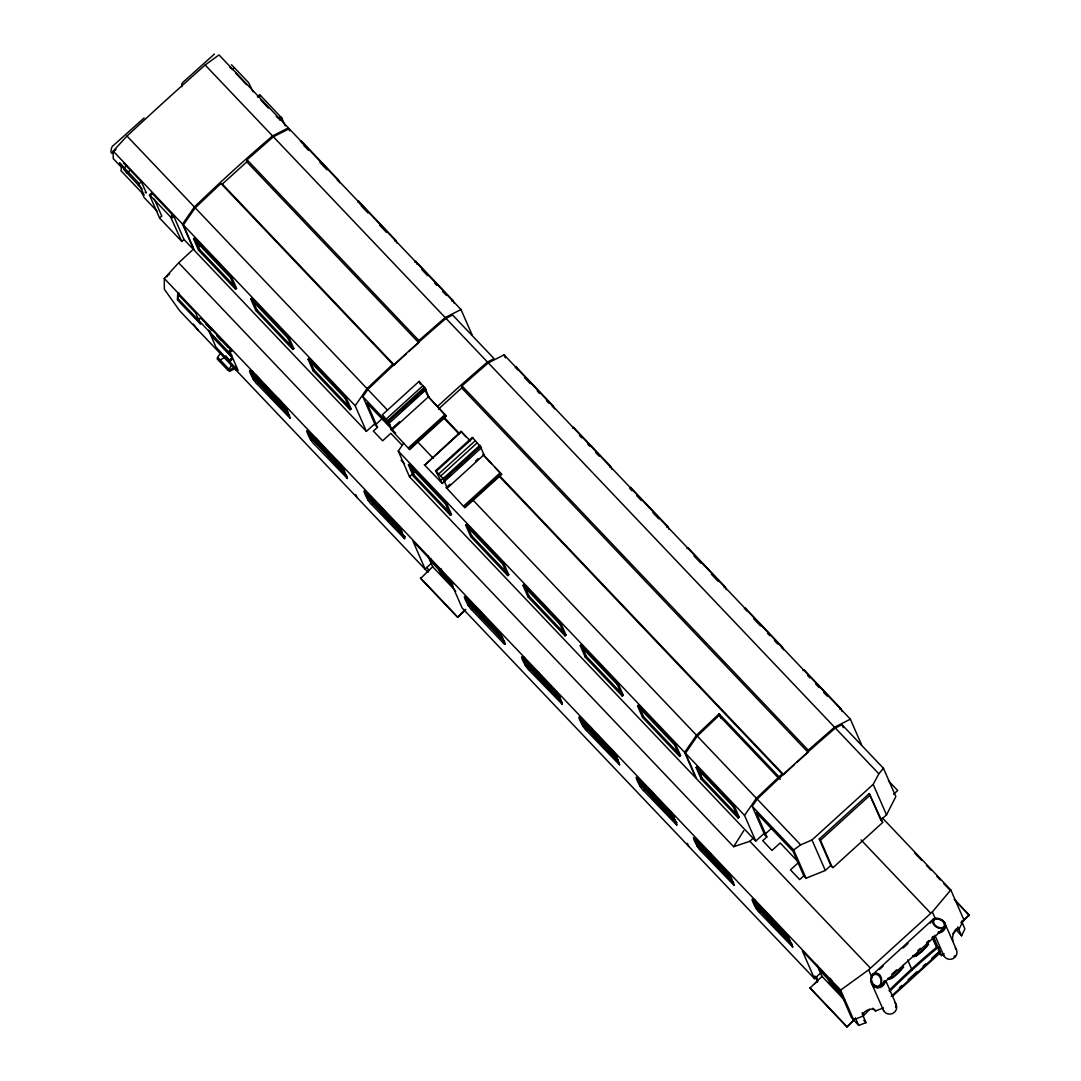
<?xml version="1.0" encoding="UTF-8"?>
<svg xmlns="http://www.w3.org/2000/svg" width="1081" height="1081" viewBox="0 0 1081 1081"><rect width="100%" height="100%" fill="white"/><g stroke="black" fill="none" stroke-linecap="round" stroke-linejoin="round"><path stroke-width="1.5" d="M374.931 423.644L366.391 431.4L194.566 250.63L183.351 224.956L195.202 207.836L220.943 183.5L222.335 184.094L246.819 161.839L247.049 159.772L273.358 136.774L289.181 128.747L461.006 309.531L472.221 335.205M408.848 351.514L418.644 342.609L418.86 340.556L445.183 317.557L461.006 309.531M438.467 409.091L461.722 387.944L461.952 385.876L488.274 362.892L504.097 354.865L850.369 719.176L861.584 744.85M796.981 762.281L807.993 752.268L808.223 750.2L834.546 727.202L850.369 719.176M129.531 170.893L127.045 173.149L123.004 166.406L123.802 169.595L142.165 189.067M178.838 292.762L178.027 298.694L229.402 352.784L231.929 350.771L200.701 317.692L198.35 320.125L200.701 317.692M285.181 406.794L290.1 418.266L257.508 384.444C254.076 382.66 244.603 363.04 252.67 373.391M342.772 467.56L347.379 478.532L314.774 444.71C311.396 442.913 301.761 423.32 309.95 433.657M400.051 527.812L404.645 538.784L372.053 504.962C368.621 503.178 359.149 483.558 367.229 493.909M496.895 630.142C500.138 631.804 509.8 651.1 501.895 641.574L472.411 610.549C469.181 608.9 459.52 589.604 467.424 599.131L497.071 630.52M562.336 704.393L529.69 670.815C526.447 669.153 516.786 649.857 524.69 659.383L556.445 693.151L562.336 704.393L558.593 695.813L554.175 690.394M580.956 717.973L582.591 721.932L616.629 757.74M614.954 753.93L619.562 764.889L586.956 731.067C583.726 729.418 574.065 710.122 581.97 719.649L615.859 756.078M672.233 814.182L676.828 825.154L644.235 791.333C640.992 789.671 631.345 770.375 639.236 779.901L668.896 811.304M729.513 874.448L734.107 885.407L701.515 851.585C698.272 849.936 688.611 830.64 696.515 840.167L726.162 871.556M787.157 934.781L792.697 947.051L760.092 913.229C756.659 911.445 747.187 891.825 755.268 902.176M956.699 928.755L958.239 932.268L961.604 935.808L964.887 928.849L961.55 921.215M882.001 821.29L869.246 793.576L819.263 839.018L830.816 865.462L832.951 867.705L882.934 822.276L880.799 820.033L886.515 814.844L895.825 796.616L883.461 768.307L841.991 724.689L835.356 728.053A485.558 120.153 -43.5 0 0 795.94 762.821A485.558 120.153 -43.5 0 0 757.2 799.102L752.227 806.291L764.591 834.613L766.848 836.978L762.74 840.707L771.983 850.436L780.185 842.964L798.656 862.408L790.454 869.867L799.697 879.583L803.791 875.853L793.116 851.423L756.173 812.547L766.848 836.978M952.834 933.768L958.496 928.62L958.996 929.133L963.82 919.688L950.821 889.947L882.258 817.804M830.816 865.462L825.316 870.475L806.048 878.231L793.684 849.923L800.67 844.856L811.993 839.978L873.191 784.347L878.839 773.807L883.461 768.307M114.667 150.84L116.005 149.246M166.906 276.844L167.731 275.75M192.202 250.292A499.571 47.956 -42.8 0 0 178.662 262.832L733.634 846.707L743.782 830.627M183.932 239.441L181.757 241.414L159.596 218.092L149.462 194.918L151.637 192.931L152.435 193.58L173.811 216.268L183.932 239.441L193.756 249.779L182.54 224.105L194.391 206.971A485.558 120.153 -43.5 0 1 233.131 170.676A485.558 120.153 -43.5 0 1 272.547 135.922L288.37 127.896L289.694 130.923M366.391 431.4L355.176 405.74L367.027 388.606L392.768 364.283L394.16 364.878L406.402 353.744M402.375 445.48L390.836 433.319L382.62 440.791L373.377 431.062L377.485 427.333L375.229 424.968L362.865 396.646L367.837 389.457A485.558 120.153 -43.5 0 1 406.578 353.176A485.558 120.153 -43.5 0 1 445.994 318.409L452.642 315.044L494.098 358.662L487.463 362.027A485.558 120.153 -43.5 0 0 448.047 396.795A485.558 120.153 -43.5 0 0 437.4 406.564M398.267 451.061L684.638 752.362L695.853 778.036L409.483 476.735L398.267 451.061L403.726 443.156M684.638 752.362L696.488 735.229L719.108 713.811L779.009 776.834L780.131 779.415M755.754 841.045L696.664 778.888L685.449 753.214L697.299 736.093L719.041 715.5L778.117 777.671L756.376 798.251L744.539 815.385L755.754 841.045L764.402 833.194M883.393 1007.857L875.556 1011.019C873.786 1006.222 861.084 1011.289 863.341 1015.937L853.639 1019.842L840.64 990.101L868.624 969.846L932.335 911.932L950.821 889.947M217.267 357.825L220.551 353.095M228.591 369.743L231.875 365M933.268 919.12C929.971 924.85 939.902 931.011 944.699 927.606C947.996 921.89 938.065 915.729 933.268 919.12L871.651 975.427L870.664 978.724L871.191 982.453L883.623 1010.64M934.146 919.769C931.092 924.796 941.038 930.741 944.402 926.16C945.105 919.012 933.376 916.012 930.403 923.16M875.691 972.9C864.827 978.913 877.867 994.534 884.38 981.008M879.421 985.507C883.893 981.643 878.907 971.387 873.205 975.17M871.989 984.169C883.434 997.56 885.961 967.698 872.637 974.238M119.559 162.893L121.856 165.231L120.937 170.703L144.138 195.107L138.463 182.811L119.559 162.893L121.491 167.325L113.235 158.623L113.167 151.11L126.99 136.057A479.842 46.064 -42.8 0 1 166.069 100.114A479.842 46.064 -42.8 0 1 205.147 65.009L218.997 54.915L288.37 127.896M428.076 572.322L179.676 310.76L164.366 289.276L164.285 278.493L178.662 262.832M229.402 352.784L231.753 350.366M168.65 274.79L169.676 273.817M779.009 776.834L782.117 773.928L783.509 774.523L794.521 764.497M124.315 167.785L126.491 165.798M232.32 69.589L234.496 67.617M140.341 182.743L138.098 184.783L139.017 185.905M149.462 194.918L150.259 195.566L152.435 193.58M260.44 95.398L258.264 97.385L257.467 96.736L259.643 94.75L260.44 95.398L281.817 118.086L285.195 125.801M159.596 218.092L161.772 216.119L154.34 199.12M181.757 241.414L170.555 216.916L172.73 214.943M280.736 116.762L278.56 118.734L276.304 116.356M171.636 218.24L173.811 216.268M279.641 120.059L281.817 118.086M193.54 238.806L194.485 237.942L231.55 276.939L236.55 288.37L235.59 289.235L198.539 250.238L193.54 238.806L230.604 277.803L235.59 289.235M300.315 141.733L301.275 140.868L338.339 179.865L339.583 182.73M198.228 247.306L200.674 245.09M198.539 250.238L199.485 249.373L194.485 237.942M230.604 277.803L231.55 276.939M337.38 180.73L338.339 179.865M250.819 299.072L251.765 298.207L288.83 337.191L293.816 348.623L292.87 349.487L255.805 310.504L250.819 299.072L287.87 338.056L292.87 349.487M357.595 201.998L358.541 201.134L395.605 240.131L396.862 242.982M229.375 352.257L231.334 356.757L213.119 337.758L212.187 336.61L213.268 335.623M213.119 337.758L214.214 336.759M255.805 310.504L256.765 309.639L251.765 298.207M217.24 358.824L218.24 357.919L228.659 368.878L227.807 370.107L217.389 359.149M225.943 356.203L225.483 356.987L225.943 356.203L229.699 360.311L231.591 358.216L229.699 360.311M230.658 356.203L231.739 355.217M229.74 361.324L232.307 358.987L229.861 361.581L225.375 356.73M236.685 368.824L235.82 370.053M287.87 338.056L288.83 337.191M394.66 240.995L395.605 240.131M286.641 409.267L287.897 412.145L252.859 375.283L253.238 374.215L269.074 390.863M287.168 411.104L253.143 375.31L253.751 374.756L252.089 370.945M253.089 379.026L254.103 380.093L255.319 378.985L257.467 381.755M308.085 359.324L309.044 358.46L346.096 397.457L351.095 408.888L350.149 409.753L313.085 370.756L308.085 359.324L345.15 398.321L350.149 409.753M414.874 262.264L415.82 261.386L452.885 300.383L454.128 303.248M313.085 370.756L314.031 369.891L309.044 358.46M345.15 398.321L346.096 397.457M451.926 301.248L452.885 300.383M344.042 471.221L310.125 435.535L310.517 434.481M344.447 471.37L310.409 435.562L311.017 435.008M310.369 439.291L311.369 440.359L312.598 439.237L311.585 438.17M419.117 381.35L382.39 414.739L389.363 423.049L426.09 389.66L419.117 381.35L420.387 384.241M375.229 424.968L382.688 418.185M386.363 418.915L423.09 385.539M387.849 420.468L424.576 387.093M388.674 421.455L425.401 388.065M402.186 410.226L405.861 406.888M410.753 402.443L418.104 395.754M420.55 393.538L422.995 391.308M390.971 429.454L391.984 429.941L428.711 396.565L427.698 396.065L446.345 416.253L409.618 449.628L390.971 429.454L399.538 421.671M408.429 447.831L445.156 414.442M409.348 449.007L446.075 415.617M401.308 531.474L367.405 495.801L367.797 494.733M401.713 531.622L367.689 495.828L368.297 495.274L372.837 500.044M367.635 499.544L368.648 500.611L370.445 499.003M408.442 464.911L409.402 464.046L446.467 503.043L451.453 514.475L450.507 515.34L413.442 476.343L408.442 464.911L445.507 503.908L450.507 515.34M515.232 367.851L516.178 366.986L553.242 405.97L554.485 408.834M409.483 476.735L415.577 471.194M461.56 431.697L424.536 465.33L460.992 431.319L470.289 440.872M413.442 476.343L414.388 475.478L409.402 464.046M442.291 483.45L435.562 470.775L472.289 437.4L472.938 437.967L481.383 447.831L442.291 483.45L424.265 464.695M435.562 470.775L436.211 471.357L472.938 437.967M438.683 473.964L475.41 440.575M440.67 476.045L477.397 442.656M440.345 480.829L444.021 477.491M450.128 475.072L444.007 480.64L444.656 481.221L443.129 478.64L479.856 445.264M443.953 479.626L480.694 446.237M456.25 469.505L462.371 463.952M464.816 461.722L469.708 457.277M446.264 487.626L447.277 488.112L484.004 454.736L482.991 454.236L501.638 474.424L464.911 507.8L446.264 487.626L449.926 484.288M475.64 460.911L478.086 458.695M404.699 538.541L403.686 537.473L404.916 536.365M445.507 503.908L446.467 503.043M552.296 406.834L553.242 405.97M463.722 506.003L500.449 472.613M464.627 507.178L501.354 473.789M465.722 525.177L466.668 524.312L503.732 563.309L508.732 574.741L507.773 575.605L470.721 536.608L465.722 525.177L502.787 564.174L507.773 575.605M572.498 428.103L573.457 427.238L610.522 466.235L611.765 469.086M431.008 559.066L429.792 560.174L452.885 584.47M431.927 562.823L425.13 568.998L413.023 541.284L449.966 580.159L462.073 607.887L814.479 978.643L821.29 972.468M465.735 609.887L457.574 617.305L420.631 578.43L432.657 566.741L427.792 555.593M470.721 536.608L471.667 535.744L466.668 524.312M502.787 564.174L503.732 563.309M609.562 467.1L610.522 466.235M502.57 638.209L467.762 601.387L468.154 600.32L476.599 609.211M499.476 632.101L502.07 637.222L468.046 601.414L468.654 600.86M457.574 617.305L465.506 609.36M467.992 605.144L469.005 606.198L470.235 605.09L470.613 605.711M469.843 605.455L470.803 604.59M523.001 585.429L523.947 584.564L561.012 623.561L565.998 634.993L565.052 635.858L527.987 596.861L523.001 585.429L560.053 624.426L565.052 635.858M527.987 596.861L528.947 595.996L523.947 584.564M560.053 624.426L561.012 623.561M666.842 527.352L667.788 526.488L630.723 487.504L629.777 488.369L632.088 490.801M560.971 699.664L525.042 661.653L525.65 661.099M557.688 693.664L559.35 697.475L525.325 661.667L525.934 661.113L524.271 657.302M525.271 665.396L526.285 666.464L527.501 665.342L527.893 665.977M580.267 645.695L581.227 644.83L618.278 683.827L623.278 695.259L622.332 696.123L585.267 657.126L580.267 645.695L617.332 684.692L622.332 696.123M687.057 548.621L688.002 547.756L725.067 586.753L726.31 589.604M585.267 657.126L586.213 656.262L581.227 644.83M617.332 684.692L618.278 683.827M724.108 587.618L725.067 586.753M582.7 720.838L583.443 720.162M618.251 759.916L582.308 721.905L582.929 721.351L581.659 718.473M582.591 721.932L583.213 721.378L581.335 718.216M582.551 725.662L583.564 726.716L584.78 725.608L586.915 728.378M637.547 705.947L638.493 705.082L675.557 744.079L680.557 755.511L679.598 756.376L642.533 717.379L637.547 705.947L674.612 744.944L679.598 756.376M744.323 608.887L745.282 608.022L782.347 647.006L783.59 649.87M642.533 717.379L643.492 716.514L638.493 705.082M674.612 744.944L675.557 744.079M781.387 647.87L782.347 647.006M675.517 820.182L639.587 782.171L639.979 781.104M673.895 817.993L639.871 782.185L640.479 781.631L642.749 784.022M639.817 785.914L640.83 786.982L642.06 785.86L643.195 787.468M696.137 767.591L697.083 766.726L734.148 805.723L739.134 817.155L738.188 818.02L701.123 779.023L696.137 767.591L733.188 806.588L738.188 818.02M802.913 670.517L803.859 669.652L840.923 708.65L842.18 711.514M700.366 775.523L702.839 773.266M701.123 779.023L702.082 778.158L697.083 766.726M676.882 824.911L675.868 823.844L677.098 822.736M733.188 806.588L734.148 805.723M839.978 709.514L840.923 708.65M731.661 879.245L696.867 842.423L697.245 841.356L704.555 849.058M731.175 878.258L697.137 842.45L697.758 841.896M697.096 846.18L698.11 847.234L699.893 845.626M733.634 846.707L749.849 841.275L753.538 837.91M764.591 834.613L772.077 827.803M832.019 866.732L820.465 840.275L870.435 794.846M789.36 939.74L755.443 904.067L755.835 903L767.145 914.891M789.765 939.889L755.727 904.094L756.335 903.527L754.673 899.716M755.687 907.81L756.686 908.878L757.916 907.77L759.051 909.364M893.568 794.251L897.676 790.522L888.433 780.793M820.371 968.711L819.141 969.819L841.086 992.899M846.936 1026.95L854.868 1019.005L846.936 1026.95L809.98 988.075L822.019 976.386L817.141 965.238M814.642 983.832L818.141 980.656L816.479 976.832M842.518 996.182L829.816 982.818L832.167 980.697M879.421 969.508L883.15 966.117M903.054 948.037L908.026 943.51M891.811 974.251L896.757 969.752M917.823 950.604L920.296 948.361M926.485 942.727L928.971 940.47M879.988 986.44L944.699 927.606M892.379 977.508L903.635 967.292M916.12 955.928L928.62 944.564M961.05 922.471L969.211 915.039L954.212 899.257M961.293 922.998L969.211 915.039M869.719 1009.316L863.341 1015.937M899.351 987.723L901.851 985.453M908.094 979.778L916.837 971.819M923.093 966.144L925.593 963.874M931.836 958.198L938.078 952.51M891.176 996.29L939.902 951.996L938.862 948.01A7.391 1.203 -43.1 0 0 934.457 950.442A124.423 20.201 -43.1 0 0 892.636 988.453A7.391 1.203 -43.1 0 0 889.812 991.601M892.568 996.182L940.051 953.023L938.403 950.402M939.403 953.239L941.7 955.645L944.024 953.537M112.951 152.745C109.803 155.826 110.735 145.921 113.735 145.178L144.124 117.951M218.93 360.527L225.51 357.162M228.442 370.54L235.023 367.175M229.348 371.486L235.928 368.121M814.479 978.643L802.372 950.929L839.329 989.804L851.436 1017.532L858.706 1025.383L866.03 1022.68L862.206 1013.843A6.148 1.527 -43.5 0 1 862.489 1012.559M214.416 54.05L183.189 82.075L181.838 83.656L181.865 86.683M251.873 371.594L253.143 375.31M308.126 431.9L311.369 440.359M580.916 717.703L582.308 721.905M754.47 900.378L755.727 904.094M231.483 64.752L248.644 82.656L253.022 91.736M123.477 162.934L141.327 181.716L146.354 192.972L145.151 192.175M191.283 246.576L192.823 247.806M205.876 324.016L212.295 330.597M426.09 389.66L425.441 389.079L428.711 396.565M481.383 447.831L480.734 447.25L484.004 454.736M389.363 423.049L388.714 422.468L391.984 429.941M251.454 371.08L260.17 380.188M251.643 372.364L250.387 371.337L254.103 380.093M404.159 536.284L405.253 537.271M467.587 599.509L465.303 597.455L469.005 606.198M524.447 658.167L523.19 657.153L525.042 661.653M754.052 899.865L755.119 900.959M754.241 901.135L752.984 900.122L756.686 908.878M229.74 67.022L231.415 68.644M308.382 431.86L343.677 469.708M288.046 413.969L289.073 415.009M345.312 474.235L346.352 475.275M402.591 534.487L403.618 535.527M524.866 659.761L522.569 657.707L526.285 666.464M502.949 640.074L504.516 641.871M582.132 720.027L579.848 717.973L583.564 726.716M639.412 780.279L637.128 778.225L640.83 786.982M560.39 700.718L561.796 702.137M696.677 840.545L694.394 838.491L698.11 847.234M754.849 900.581L755.97 901.811M674.774 820.857L675.801 821.898M674.936 821.236L676.341 822.655M732.053 881.11L733.621 882.907M790.63 942.754L791.67 943.794M235.658 73.103L246.468 84.629M260.521 99.749L268.412 108.059M303.788 145.394L308.423 150.273M320.003 162.461L326.962 169.771M361.068 205.66L368.013 212.971M379.593 225.145L386.552 232.456M421.82 269.574L427.603 275.655M434.562 282.979L436.873 285.411M442.67 291.505L446.142 295.154M524.488 377.593L530.285 383.687M537.23 390.998L539.554 393.43M546.5 400.754L548.81 403.186M579.457 435.413L581.767 437.859M587.564 443.953L589.875 446.385M595.672 452.48L599.144 456.128M636.723 495.679L641.357 500.557M652.938 512.732L658.734 518.826M694.002 555.931L700.947 563.242M711.379 574.214L718.325 581.524M753.592 618.629L760.538 625.94M767.496 633.25L769.807 635.696M774.442 640.56L777.915 644.222M807.548 675.395L809.858 677.828M815.655 683.922L819.128 687.584M823.763 692.462L827.235 696.11M205.147 65.009L272.547 135.922M273.358 136.774L445.183 317.557M445.994 318.409L487.463 362.027M488.274 362.892L834.546 727.202M835.356 728.053L878.839 773.807M914.864 853.193L921.796 860.49M926.417 865.354L931.025 870.205M936.808 876.286L940.267 879.92M943.727 883.569L949.51 889.649M955.59 901L969.454 915.58M247.049 159.772L418.86 340.556M461.952 385.876L808.223 750.2M246.819 161.839L418.644 342.609M461.722 387.944L807.993 752.268M861.057 839.937L930.417 912.905M446.345 416.253L427.698 396.065M465.776 436.697L460.992 431.319M483.572 455.412L491.477 463.722M494.868 467.289L501.638 474.424M222.335 184.094L394.16 364.878M444.21 417.536L459.317 433.427M498.827 475.005L783.509 774.523M220.943 183.5L392.768 364.283M443.98 418.171L459.087 434.062M498.598 475.626L782.117 773.928M819.263 839.018L820.465 840.275M126.99 136.057L194.391 206.971M195.202 207.836L367.027 388.606M367.837 389.457L387.417 410.064M417.063 441.251L433.292 458.33M472.721 499.814L696.488 735.229M697.299 736.093L756.376 798.251M757.2 799.102L800.67 844.856M436.211 471.357L443.129 478.64M362.865 396.646L390.511 425.738M752.227 806.291L793.684 849.923M395.687 433.278L366.81 402.902L377.485 427.333M803.791 875.853L806.048 878.231M113.167 151.11L182.54 224.105M183.351 224.956L355.176 405.74M685.449 753.214L744.539 815.385M150.259 195.566L170.555 216.916M401.092 460.222L404.564 463.871M199.485 249.373L236.55 288.37M256.765 309.639L293.816 348.623M314.031 369.891L351.095 408.888M414.388 475.478L451.453 514.475M471.667 535.744L508.732 574.741M528.947 595.996L565.998 634.993M586.213 656.262L623.278 695.259M643.492 716.514L680.557 755.511M702.082 778.158L739.134 817.155M157.353 211.457L144.084 197.512L141.543 191.715M749.849 841.275L870.07 967.765M872.88 1008.195L875.556 1011.019M164.285 278.493L840.64 990.101M255.913 375.107L260.453 379.89M277.52 397.835L280.925 401.416M315.463 437.751L318.868 441.345M337.069 460.479L341.61 465.276M588.78 725.31L592.185 728.905M610.387 748.052L613.792 751.633M649.465 789.171L654.019 793.954M709.014 851.814L711.284 854.206M263.575 383.769L269.169 389.538M274.912 395.7L283.871 405.051M312.909 435.67L325.381 448.804M334.461 458.344L341.028 465.289M372.459 498.327L384.85 511.259M393.997 520.988L397.403 524.569M476.221 607.495L488.612 620.426M528.96 662.977L523.69 657.721L525.325 661.667M536.892 671.328L545.878 680.679M547.094 682.07L550.499 685.638M586.226 723.23L591.902 729.202M596.442 733.972L604.293 742.134M607.779 745.904L612.305 750.673M645.776 785.887L654.843 795.427M657.113 797.805L661.558 802.399M667.315 808.547L671.598 813.115M706.447 849.72L717.784 861.652M755.876 901.622L758.227 904.202M763.902 910.161L772.888 919.526M775.239 922.093L778.644 925.674M200.877 318.098L212.376 330.191M216.984 335.029L231.929 350.771M216.808 335.353L225.834 344.839M217.051 335.894L221.429 340.501M252.508 373.013L284.262 406.794L290.154 418.023M367.054 493.531L396.7 524.934M755.106 901.797L788.995 938.24M273.588 395.619L287.154 409.902M315.044 439.237L331.435 456.493M336.515 461.83L343.299 468.965M377.377 504.813L393.254 521.528M398.308 526.852L401.7 530.42M481.14 613.981L497.017 630.696M525.42 660.586L538.987 674.855M544.081 680.206L559.958 696.921M584.956 723.216L600.793 739.877M605.887 745.241L617.237 757.173M646.762 788.238L663.707 806.075M668.234 810.831L674.517 817.439M709.69 854.449L724.973 870.543M772.226 920.242L786.968 935.754M257.981 379.485L267.034 388.998M279.466 402.078L287.37 410.402M317.517 442.115L324.3 449.25M328.827 454.006L331.083 456.398M340.123 465.911L344.65 470.667M368.013 495.247L372.54 500.003M378.188 505.949L381.579 509.516M389.484 517.84L392.876 521.407M470.64 603.212L476.289 609.157M481.937 615.103L486.464 619.859M493.247 626.994L496.638 630.561M530.176 665.855L539.216 675.368M541.473 677.746L543.729 680.125M552.783 689.637L559.553 696.772M590.834 729.675L601.009 740.377M613.44 753.457L616.832 757.024M640.195 781.617L642.452 783.995M651.505 793.508L659.41 801.832M699.731 844.247L704.258 849.004M711.041 856.138L716.689 862.084M722.338 868.029L724.594 870.408M758.322 905.892L767.361 915.404M780.928 929.674L787.711 936.808M286.573 409.888L253.184 374.756L251.981 371.986M342.704 468.938L310.463 435.021L309.247 432.251M401.119 530.406L367.743 495.274L366.527 492.504M468.1 600.874L502.638 637.209M559.904 697.461L525.38 661.126L524.163 658.356M617.183 757.727L582.645 721.392L581.443 718.622M639.925 781.644L674.463 817.979M697.191 841.91L731.729 878.245M788.022 937.457L755.781 903.54L753.97 899.392M270.736 394.511L274.223 398.159M330.327 457.209L337.286 464.519M372.553 501.625L378.336 507.719M389.93 519.893L394.551 524.771M453.169 586.537L440.467 573.173L439.021 569.89M475.221 609.643L481.018 615.738M493.76 629.142L497.233 632.804M534.825 672.341L539.446 677.219M553.35 691.84L555.661 694.272M594.415 735.039L596.726 737.472M603.671 744.795L605.995 747.228M644.735 787.995L648.208 791.643M663.261 807.48L669.058 813.574M704.326 850.679L710.122 856.774M722.851 870.178L727.486 875.056M762.916 912.323L767.551 917.201M781.441 931.822L783.752 934.254M254.319 377.918L288.897 414.347M313.747 440.48L343.853 472.167M368.864 498.436L401.132 532.42M469.222 604.022L502.651 639.236M526.501 664.288L559.931 699.488M585.929 726.851L618.359 760.97M644.357 788.333L675.625 821.236M699.312 846.153L732.904 881.488M756.903 906.702L790.333 941.916M256.102 380.566L289.681 415.901M312.112 439.021L346.96 476.167M371.81 502.3L404.226 536.419M472.167 607.887L504.597 642.006M527.123 665.707L561.863 702.272M585.551 727.189L619.143 762.524M676.422 822.79L643.992 788.671L645.465 790.225M700.096 847.707L733.688 883.042M757.524 908.135L792.278 944.686M863.787 1020.329L866.03 1022.68M432.657 566.741L455.75 591.05M822.019 976.386L845.112 1000.695M212.633 336.218L231.158 355.717M347.42 478.288L341.528 467.046M505.057 644.127L498.165 631.723M619.616 764.645L613.711 753.416M734.161 885.163L727.256 872.759M792.738 946.807L786.846 935.578M231.591 358.216L232.429 359.243M420.401 577.889L457.344 616.778M809.75 987.548L846.707 1026.423M939.159 951.199L939.902 951.996M784.59 932.822L786.076 934.457M726 871.178L730.418 876.596M761.902 911.053L759.808 908.689M669.504 810.75L670.598 811.939M761.159 911.742L757.43 907.554M668.72 810.926L670.22 812.547M759.821 910.486L761.321 912.121M703.312 849.423L700.461 846.072M612.224 750.484L614.332 752.862M611.454 750.66L612.941 752.295M702.569 850.098L698.853 845.91M701.231 848.842L702.731 850.477M646.046 789.157L642.803 785.184M645.289 789.833L641.574 785.657M588.186 729.959L584.294 725.392M531.487 668.639L528.258 664.666M530.906 669.707L528.055 666.464M397.322 524.38L398.416 525.582M474.221 608.387L471.37 605.036M396.538 524.555L398.038 526.19M473.464 609.062L469.749 604.874M473.64 609.441L470.775 606.198M340.042 464.114L342.15 466.492M339.272 464.29L340.758 465.925M373.864 502.787L371.756 500.422M281.992 404.037L286.411 409.456M373.107 503.476L369.391 499.287M371.783 502.219L373.283 503.854M316.584 442.534L313.341 438.562M314.503 441.953L316.003 443.588M258.21 381.08L259.305 382.269M258.724 383.336L254.846 378.769M669.99 812.493L673.139 816.331M587.672 727.702L585.524 724.932M529.649 668.126L527.028 665.139M398.294 525.542L399.416 526.758M397.808 526.136L400.956 529.974M314.733 442.007L312.598 439.237M226.956 346.028L228.037 347.352M728.58 873.137L729.189 873.934M700.474 847.72L699.326 846.126M671.301 812.871L671.923 813.669M670.99 813.669L675.868 823.844M614.035 752.619L614.643 753.416M556.756 692.353L557.364 693.151M399.119 526.515L399.74 527.312M398.808 527.312L403.686 537.473M371.013 501.098L369.878 499.503M193.472 324.124L198.336 330.597M958.996 929.133C956.334 924.701 950.753 937.403 953.077 940.686M957.78 926.971L961.604 935.808M944.699 922.877L956.266 949.334M932.335 911.932L935.606 919.404M873.191 784.347L886.515 814.844M934.903 935.268L943.902 955.834M841.991 724.689L843.302 727.662M933.254 936.322L941.7 955.645M932.619 937.173L937.119 947.456M869.246 793.576L880.799 820.033M932.065 937.376L936.835 947.956M907.635 959.887L912.134 970.184M745.282 608.022L746.525 610.873M885.704 980.616L895.987 1004.127M811.993 839.978L825.316 870.475M868.624 969.846L871.894 977.319M667.788 526.488L669.044 529.352M855.368 1017.748L858.706 1025.383M719.108 713.811L721.135 718.446M830.33 978.291L833.005 984.399M828.384 979.535L829.816 982.818M814.885 975.994L817.56 982.102M753.565 899.743L755.443 904.067M516.178 366.986L517.434 369.837M504.097 354.865L505.408 357.879M696.029 839.91L697.137 842.45M695.596 839.545L696.867 842.423M687.327 843.437L688.665 846.491M415.82 261.386L417.063 264.25M638.209 778.388L639.871 782.185M638.331 779.293L639.587 782.171M358.541 201.134L359.797 203.985M425.063 390.052L427.036 394.565M301.275 140.868L302.518 143.732M444.007 480.64L447.277 488.112M466.938 598.874L468.046 601.414M466.506 598.509L467.762 601.387M440.98 568.647L443.642 574.754M427.117 567.187L428.792 571.011M366.027 492.017L367.689 495.828M367.405 495.801L364.946 491.855L368.648 500.611M355.784 494.612L357.122 497.665M308.747 431.751L310.409 435.562M308.247 431.224L310.125 435.535M250.968 370.959L252.859 375.283M192.283 246.617L193.215 248.765L192.648 248.157A6.054 5.837 -23.6 0 1 193.026 246.995M229.388 350.433L238.171 370.526L215.997 347.204L208.565 330.205M209.565 330.61L212.187 336.61M889.068 990.804A7.391 1.203 -43.1 0 1 891.893 987.656A124.423 20.201 -43.1 0 1 933.7 949.645A7.391 1.203 -43.1 0 1 938.119 947.199M928.025 942.618A10.175 2.513 -43.5 0 1 921.593 951.875A10.175 2.513 -43.5 0 1 913.026 956.239M918.674 952.577A10.175 2.513 -43.5 0 1 916.769 953.969M915.039 954.996A10.175 2.513 -43.5 0 1 912.621 955.672M885.177 981.089A6.986 6.743 -23.6 0 1 877.894 987.71A6.986 6.743 -23.6 0 1 871.3 980.778M940.646 919.62A6.986 6.743 -23.6 0 1 938.173 932.917M894.946 1002.695A6.986 6.743 -23.6 0 1 892.974 1013.329A6.986 6.743 -23.6 0 1 883.001 1008.978M895.554 1006.033A5.918 5.716 -23.6 0 1 895.676 1007.519M884.123 981.062A5.918 5.716 -23.6 0 1 876.434 986.44M875.042 985.845A5.918 5.716 -23.6 0 1 873.88 984.899M955.226 947.902A6.986 6.743 -23.6 0 1 953.253 958.536A6.986 6.743 -23.6 0 1 943.281 954.185M944.402 926.268A5.918 5.716 -23.6 0 1 938.227 931.876M955.023 955.577A5.918 5.716 -23.6 0 1 954.037 956.739M903.027 965.333A10.175 2.513 -43.5 0 1 896.595 974.589A10.175 2.513 -43.5 0 1 888.028 978.967M900.662 968.076A10.175 2.513 -43.5 0 1 899.27 969.873M891.771 976.697A10.175 2.513 -43.5 0 1 887.636 978.386M177.716 294.018L177.352 299.802L200.539 324.205L195.553 312.801L177.716 294.018"/></g></svg>
